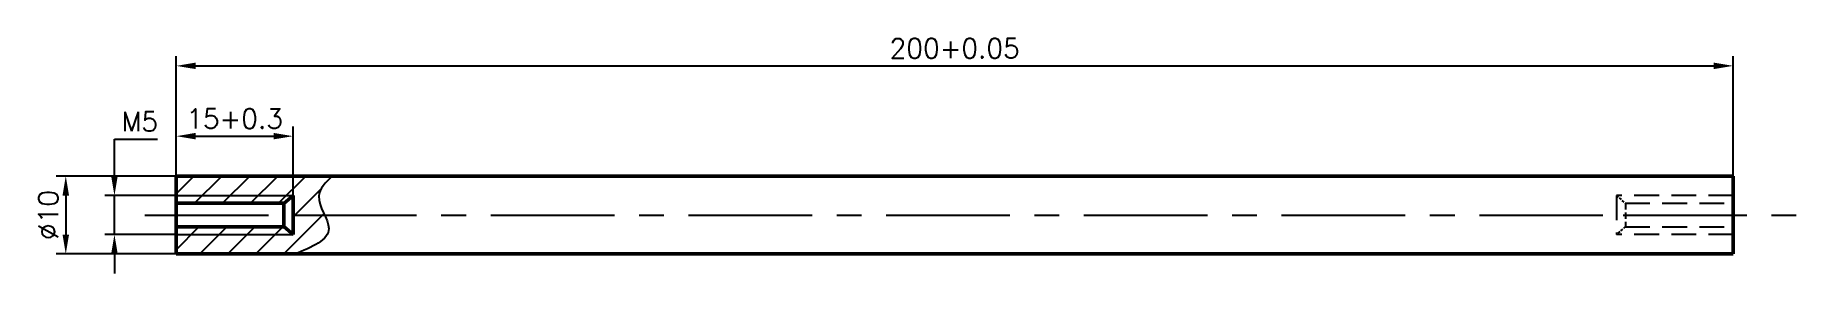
# Model space of a CAD drawing. Header units: millimetres. Extents: x 273 to 501, y 164 to 194.
import ezdxf

# ---------------------------------------------------------------- set-up
doc = ezdxf.new("R2010")
doc.units = ezdxf.units.MM
doc.header["$LTSCALE"] = 0.5
doc.header["$PDMODE"] = 33
doc.header["$PDSIZE"] = 1
doc.linetypes.add('CENTER', pattern=[50.8, 31.75, -6.35, 6.35, -6.35])
doc.linetypes.add('HIDDEN', pattern=[9.525, 6.35, -3.175])
doc.layers.add('BOL', color=7, linetype='Continuous', lineweight=50)
for name, color, linetype in [('CEN', 1, 'CENTER'), ('DIM', 5, 'Continuous'), ('HAT', 3, 'Continuous'), ('THIN', 8, 'Continuous')]:
    doc.layers.add(name, color=color, linetype=linetype)
doc.styles.add('DIM', font='simplex.shx')
doc.dimstyles.new('ISO', dxfattribs={"dimscale": 0, "dimtxt": 2.5, "dimasz": 2.5, "dimexe": 1.25, "dimexo": 0, "dimgap": 1, "dimtad": 1, "dimtoh": 1, "dimtxsty": 'DIM', "dimcen": 2.5, "dimadec": 0, "dimazin": 0, "dimtfac": 1, "dimtmove": 0, "dimatfit": 3, "dimfxl": 1, "dimtolj": 1, "dimarcsym": 0})

# ---------------------------------------------------------------- blocks, each defined once
blk = doc.blocks.new('*D19')
at = {"layer": 'Defpoints', "color": 0, "transparency": 16777216}
for p in [(491.26, 190.6), (291.26, 176.46), (491.26, 176.46)]:
    blk.add_point(p, dxfattribs=at)
at = {"layer": 'DIM', "color": 0, "lineweight": -2, "transparency": 16777216}
for p, q in [((291.26, 176.46), (291.26, 191.85)), ((491.26, 176.46), (491.26, 191.85)), ((293.76, 190.6), (488.76, 190.6))]:
    blk.add_line(p, q, dxfattribs=at)
at = {"layer": 'DIM', "color": 0, "transparency": 16777216}
for points in [[(293.76, 191.02), (293.76, 190.19), (291.26, 190.6)], [(488.76, 191.02), (488.76, 190.19), (491.26, 190.6)]]:
    blk.add_solid(points, dxfattribs=at)
at = {"layer": 'DIM', "color": 0, "transparency": 16777216, "insert": (391.26, 192.85), "char_height": 2.5, "width": 6.4286, "attachment_point": 5, "style": 'DIM'}
blk.add_mtext('\\A1;200+0.05', dxfattribs=at)
blk = doc.blocks.new('*D21')
at = {"layer": 'Defpoints', "color": 0, "transparency": 16777216}
for p in [(306.26, 181.58), (291.26, 173.96), (306.26, 173.96)]:
    blk.add_point(p, dxfattribs=at)
at = {"layer": 'DIM', "color": 0, "lineweight": -2, "transparency": 16777216}
for p, q in [((291.26, 173.96), (291.26, 182.83)), ((306.26, 173.96), (306.26, 182.83)), ((293.76, 181.58), (303.76, 181.58))]:
    blk.add_line(p, q, dxfattribs=at)
at = {"layer": 'DIM', "color": 0, "transparency": 16777216}
for points in [[(293.76, 182), (293.76, 181.17), (291.26, 181.58)], [(303.76, 182), (303.76, 181.17), (306.26, 181.58)]]:
    blk.add_solid(points, dxfattribs=at)
at = {"layer": 'DIM', "color": 0, "transparency": 16777216, "insert": (298.76, 183.83), "char_height": 2.5, "width": 3.5714, "attachment_point": 5, "style": 'DIM'}
blk.add_mtext('\\A1;15+0.3', dxfattribs=at)
blk = doc.blocks.new('*D23')
at = {"layer": 'Defpoints', "color": 0, "transparency": 16777216}
for p in [(283.32, 173.96), (291.26, 173.96), (291.26, 168.96)]:
    blk.add_point(p, dxfattribs=at)
at = {"layer": 'DIM', "color": 0, "lineweight": -2, "transparency": 16777216}
for p, q in [((283.32, 176.46), (283.32, 181.21)), ((283.32, 181.21), (288.84, 181.21)), ((291.26, 173.96), (282.07, 173.96)), ((283.32, 168.96), (283.32, 173.96)), ((291.26, 168.96), (282.07, 168.96)), ((283.32, 166.46), (283.32, 163.96))]:
    blk.add_line(p, q, dxfattribs=at)
at = {"layer": 'DIM', "color": 0, "transparency": 16777216}
for points in [[(282.9, 176.46), (283.74, 176.46), (283.32, 173.96)], [(282.9, 166.46), (283.74, 166.46), (283.32, 168.96)]]:
    blk.add_solid(points, dxfattribs=at)
at = {"layer": 'DIM', "color": 0, "transparency": 16777216, "insert": (286.58, 183.46), "char_height": 2.5, "attachment_point": 5, "style": 'DIM'}
blk.add_mtext('\\A1;M5', dxfattribs=at)
blk = doc.blocks.new('*D24')
at = {"layer": 'Defpoints', "color": 0, "transparency": 16777216}
for p in [(291.26, 176.46), (277.07, 166.46), (291.26, 166.46)]:
    blk.add_point(p, dxfattribs=at)
at = {"layer": 'DIM', "color": 0, "lineweight": -2, "transparency": 16777216}
for p, q in [((291.26, 176.46), (275.82, 176.46)), ((277.07, 173.96), (277.07, 168.96)), ((291.26, 166.46), (275.82, 166.46))]:
    blk.add_line(p, q, dxfattribs=at)
at = {"layer": 'DIM', "color": 0, "transparency": 16777216}
for points in [[(276.65, 173.96), (277.49, 173.96), (277.07, 176.46)], [(276.65, 168.96), (277.49, 168.96), (277.07, 166.46)]]:
    blk.add_solid(points, dxfattribs=at)
at = {"layer": 'DIM', "color": 0, "transparency": 16777216, "insert": (274.82, 171.46), "char_height": 2.5, "attachment_point": 5, "rotation": 90, "style": 'DIM'}
blk.add_mtext('\\A1;%%C10', dxfattribs=at)

msp = doc.modelspace()

# ---------------------------------------------------------------- hatches: boundary and pattern name
at = {"layer": 'HAT'}
h = msp.add_hatch(dxfattribs=at)
h.set_pattern_fill('ANSI31', color=256, scale=0.8)
h.set_pattern_definition([(45, (-7.9331, -110.6279), (-1.796051, 1.796051), [])])
edge = h.paths.add_edge_path()
edge.add_spline(control_points=[(310.313, 171.462), (309.939, 172.268), (308.984, 174.179), (310.469, 175.643), (311.3, 176.462)], knot_values=[0, 0, 0, 0, 2.453585, 5.5750156, 5.5750156, 5.5750156, 5.5750156], degree=3, periodic=0)
edge.add_line((311.3, 176.462), (291.262, 176.462))
edge.add_line((291.262, 176.462), (291.262, 173.962))
edge.add_line((291.262, 173.962), (306.262, 173.962))
edge.add_line((306.262, 173.962), (306.262, 168.962))
edge.add_line((306.262, 168.962), (310.313, 171.462))
h.paths.add_polyline_path([(306.262, 173.962), (291.262, 173.962), (291.262, 172.962), (305.127, 172.962)], flags=17)
h.paths.add_polyline_path([(305.099, 169.988), (291.262, 169.962)], flags=17)
edge = h.paths.add_edge_path()
edge.add_spline(control_points=[(306.503, 166.462), (308.68, 167.345), (311.602, 168.529), (310.596, 170.85), (310.313, 171.462)], knot_values=[5.5750156, 5.5750156, 5.5750156, 5.5750156, 11.0215891, 12.8870154, 12.8870154, 12.8870154, 12.8870154], degree=3, periodic=0)
edge.add_line((310.313, 171.462), (306.262, 168.962))
edge.add_line((306.262, 168.962), (305.099, 169.988))
edge.add_line((305.099, 169.988), (291.262, 169.962))
edge.add_line((291.262, 169.962), (291.262, 166.462))
edge.add_line((291.262, 166.462), (306.503, 166.462))

# ---------------------------------------------------------------- linework, layer by layer
at = {"layer": 'BOL'}
for p, q in [((291.262, 176.462), (491.262, 176.462)), ((291.262, 166.462), (291.262, 176.462)), ((491.262, 176.462), (491.262, 166.462)), ((306.262, 173.962), (305.099, 172.937)), ((305.127, 172.962), (291.262, 172.962)), ((305.099, 172.962), (305.099, 169.988)), ((305.127, 169.962), (291.262, 169.962)), ((305.127, 169.962), (306.262, 168.962)), ((491.262, 166.462), (291.262, 166.462))]:
    msp.add_line(p, q, dxfattribs=at)
at = {"layer": 'BOL', "ltscale": 0.3}
for p in [(306.262, 173.962), (306.262, 168.962)]:
    msp.add_line(p, (306.262, 171.462), dxfattribs=at)
at = {"layer": 'CEN'}
for p, q in [((287.228, 171.462), (305.099, 171.462)), ((306.262, 171.462), (476.262, 171.462)), ((477.14, 171.462), (501.196, 171.462))]:
    msp.add_line(p, q, dxfattribs=at)
at = {"layer": 'HAT'}
msp.add_spline([(311.3, 176.462), (309.571, 173.864), (310.854, 169.74), (306.503, 166.462)], degree=3, dxfattribs=at)
at = {"layer": 'THIN'}
for p, q in [((291.262, 173.962), (306.262, 173.962)), ((291.262, 168.962), (306.262, 168.962))]:
    msp.add_line(p, q, dxfattribs=at)
at = {"layer": 'THIN', "linetype": 'HIDDEN'}
for p, q in [((491.262, 173.962), (476.262, 173.962)), ((491.262, 173.962), (476.262, 173.962)), ((476.262, 173.962), (476.262, 168.962)), ((477.396, 172.962), (491.262, 172.962)), ((491.262, 168.962), (476.262, 168.962)), ((491.262, 168.962), (476.262, 168.962)), ((477.396, 169.962), (491.262, 169.962))]:
    msp.add_line(p, q, dxfattribs=at)
at = {"layer": 'THIN', "linetype": 'HIDDEN', "ltscale": 0.1}
for p, q in [((476.262, 173.962), (477.425, 172.937)), ((477.396, 169.962), (476.262, 168.962))]:
    msp.add_line(p, q, dxfattribs=at)
at = {"layer": 'THIN', "linetype": 'HIDDEN', "ltscale": 0.25}
msp.add_line((477.425, 172.962), (477.425, 169.988), dxfattribs=at)

# ---------------------------------------------------------------- dimensions: what is measured, and where the dimension line sits
at = {"layer": 'DIM'}
dim = msp.add_linear_dim(base=(491.262, 190.604), p1=(291.262, 176.462), p2=(491.262, 176.462), text='<>+0.05', dimstyle='ISO', override={"dimscale": 1}, dxfattribs=at)
dim.commit()
dim.dimension.update_dxf_attribs({"geometry": '*D19', "text_midpoint": (391.262, 190.604), "dimtype": 160})
dim = msp.add_linear_dim(base=(283.321, 173.962), p1=(291.262, 168.962), p2=(291.262, 173.962), angle=90, text='M<>', dimstyle='ISO', override={"dimscale": 1}, dxfattribs=at)
dim.commit()
dim.dimension.update_dxf_attribs({"geometry": '*D23', "text_midpoint": (286.583, 181.212), "dimtype": 160})
dim = msp.add_linear_dim(base=(306.262, 181.584), p1=(291.262, 173.962), p2=(306.262, 173.962), text='<>+0.3', dimstyle='ISO', override={"dimscale": 1}, dxfattribs=at)
dim.commit()
dim.dimension.update_dxf_attribs({"geometry": '*D21', "text_midpoint": (298.762, 183.834)})
dim = msp.add_linear_dim(base=(277.07, 166.462), p1=(291.262, 176.462), p2=(291.262, 166.462), angle=90, text='%%C<>', dimstyle='ISO', override={"dimscale": 1}, dxfattribs=at)
dim.commit()
dim.dimension.update_dxf_attribs({"geometry": '*D24', "text_midpoint": (274.82, 171.462)})

doc.saveas('drawing.dxf')
